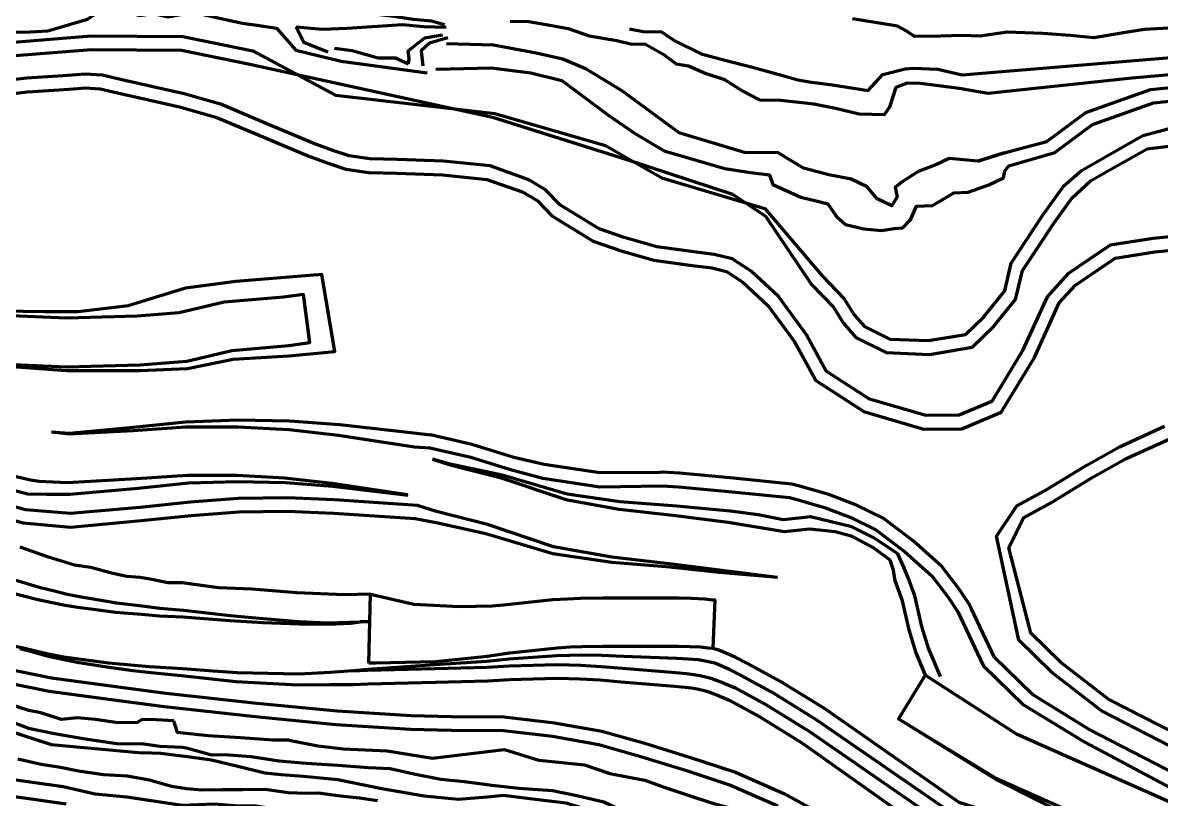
# Model space of a CAD drawing. Extents: x 334605 to 338795, y 3217454 to 3219673.
# Drawn here: x 335033 to 335618, y 3219004 to 3219402 of the extents above; entities that cross this region are included whole.
import ezdxf

# ---------------------------------------------------------------- set-up
doc = ezdxf.new("R2010")
doc.units = 0
doc.header["$MEASUREMENT"] = 0
for name, color, linetype, true_color in [('CREST', 5, 'Continuous', 0x0000ff), ('RAMP', 14, 'Continuous', 0xac0000), ('RED', 176, 'Continuous', 0x00008b), ('TOE', 94, 'Continuous', 0x00ac00)]:
    doc.layers.add(name, color=color, linetype=linetype, true_color=true_color)

msp = doc.modelspace()

# ---------------------------------------------------------------- linework, layer by layer
at = {"layer": 'CREST', "color": 5, "lineweight": 100, "true_color": 0x0000ff}
for points in [[(335047.762, 3219423.901, 1589.325), (335052.816, 3219423.545, 1589.395), (335062.881, 3219423.499, 1589.448), (335075.064, 3219422.502, 1589.56), (335089.957, 3219422.881, 1590.248), (335094.162, 3219423.475, 1590.222), (335109.002, 3219423.667, 1590.099), (335121.463, 3219421.069, 1589.666), (335134.786, 3219418.754, 1589.141), (335148.966, 3219415.642, 1588.778), (335161.468, 3219413.814, 1588.86), (335171.829, 3219410.665, 1588.613), (335176.491, 3219408.175, 1588.411), (335185.336, 3219407.871, 1588.445), (335199.378, 3219406.869, 1588.422), (335212.988, 3219406.943, 1588.515), (335223.478, 3219405.77, 1588.692), (335233.406, 3219404.195, 1588.562), (335242.814, 3219403.274, 1588.49), (335249.464, 3219401.464, 1588.306)], [(335189.848, 3219387.169, 1579.143), (335177.361, 3219392.291, 1580.779), (335173.453, 3219400.226, 1581.324)], [(335189.848, 3219387.169, 1579.143), (335177.361, 3219392.291, 1580.779), (335173.453, 3219400.226, 1581.324)], [(335189.848, 3219387.169, 1579.143), (335177.361, 3219392.291, 1580.779), (335173.453, 3219400.226, 1581.324)], [(335189.848, 3219387.169, 1579.143), (335177.361, 3219392.291, 1580.779), (335173.453, 3219400.226, 1581.324)], [(335344.487, 3219399.205, 1603.41), (335351.549, 3219397.936, 1603.41), (335360.933, 3219397.658, 1603.41), (335367.791, 3219393.076, 1603.41), (335381.297, 3219386.455, 1603.41), (335394.197, 3219382.905, 1603.41), (335406.973, 3219379.651, 1603.41), (335421.34, 3219375.849, 1603.41), (335431.015, 3219373.072, 1603.41), (335437.97, 3219371.823, 1603.41), (335448.816, 3219370.509, 1603.41), (335467.083, 3219367.631, 1603.41), (335474.699, 3219375.79, 1603.41), (335486.083, 3219378.739, 1603.41), (335490.146, 3219379.018, 1603.41), (335502.851, 3219378.579, 1603.41), (335515.331, 3219375.653, 1603.41), (335645.103, 3219386.465, 1603.41)], [(335028.164, 3219392.407, 1573.41), (335068.063, 3219395.631, 1573.41), (335115.216, 3219395.228, 1573.41), (335151.084, 3219387.973, 1573.41), (335193.49, 3219365.202, 1573.41), (335275.314, 3219355.678, 1573.41), (335332.309, 3219339.342, 1573.41), (335361.091, 3219322.679, 1573.41), (335414.11, 3219307.025, 1573.41), (335443.453, 3219272.371, 1573.41), (335454.784, 3219260.547, 1573.41), (335459.906, 3219252.383, 1573.41), (335465.15, 3219246.329, 1573.41), (335478.156, 3219239.897, 1573.41), (335498.086, 3219239.088, 1573.41), (335517.17, 3219242.28, 1573.41), (335526.464, 3219251.25, 1573.41), (335537.379, 3219264.659, 1573.41), (335540.557, 3219278.923, 1573.41), (335556.626, 3219303.449, 1573.41), (335567.62, 3219318.671, 1573.41), (335576.672, 3219326.545, 1573.41), (335608.181, 3219344.462, 1573.41), (335629.401, 3219350.074, 1573.407)], [(335251.23, 3219394.621, 1588.846), (335241.894, 3219391.836, 1589.386), (335237.568, 3219388.004, 1590.342), (335238.412, 3219380.289, 1588.333)], [(335251.23, 3219394.621, 1588.846), (335241.894, 3219391.836, 1589.386), (335237.568, 3219388.004, 1590.342), (335238.412, 3219380.289, 1588.333)], [(335251.23, 3219394.621, 1588.846), (335241.894, 3219391.836, 1589.386), (335237.568, 3219388.004, 1590.342), (335238.412, 3219380.289, 1588.333)], [(335251.23, 3219394.621, 1588.846), (335241.894, 3219391.836, 1589.386), (335237.568, 3219388.004, 1590.342), (335238.412, 3219380.289, 1588.333)], [(335193.073, 3219389.313, 1580.863), (335202.196, 3219388.103, 1582.535), (335215.479, 3219384.272, 1583.38), (335224.442, 3219384.272, 1582.781), (335230.99, 3219381.245, 1583.856)], [(335193.073, 3219389.313, 1580.863), (335202.196, 3219388.103, 1582.535), (335215.479, 3219384.272, 1583.38), (335224.442, 3219384.272, 1582.781), (335230.99, 3219381.245, 1583.856)], [(335250.517, 3219391.782, 1588.41), (335274.756, 3219390.992, 1588.41), (335296.679, 3219386.844, 1588.41), (335310.307, 3219383.882, 1588.41), (335322.01, 3219378.873, 1588.41), (335340.751, 3219367.381, 1588.41), (335369.952, 3219345.994, 1588.41), (335404.089, 3219335.712, 1588.41)], [(335435.409, 3219242.077, 1558.25), (335421.08, 3219261.69, 1558.25), (335407.005, 3219274.757, 1558.25), (335397.242, 3219281.056, 1558.25), (335388.067, 3219283.302, 1558.25), (335377.604, 3219284.651, 1558.25), (335358.502, 3219287.338, 1558.25), (335341.787, 3219292.113, 1558.25), (335328.953, 3219296.59, 1558.25), (335309.133, 3219308.666, 1558.25), (335301.494, 3219316.588, 1558.186), (335292.839, 3219321.662, 1558.14), (335272.924, 3219328.799, 1559.661), (335249.045, 3219331.272, 1558.14), (335225.319, 3219332.099, 1558.14), (335211.211, 3219332.475, 1558.14), (335200.535, 3219333.957, 1558.14), (335192.212, 3219336.802, 1558.14), (335182.521, 3219340.424, 1558.14), (335159.481, 3219349.969, 1558.14), (335135.052, 3219360.388, 1558.14), (335115.927, 3219365.847, 1558.14), (335099.114, 3219369.652, 1558.14), (335085.431, 3219372.648, 1558.14), (335073.704, 3219375.358, 1558.14), (335065.082, 3219376.034, 1558.14), (335058.382, 3219375.442, 1558.14), (335051.193, 3219374.857, 1558.14), (335034.837, 3219373.84, 1558.14), (335025.927, 3219372.85, 1558.14)], [(335523.436, 3219331.235, 1588.41), (335536.904, 3219335.47, 1588.41), (335558.802, 3219341.331, 1588.41), (335578.926, 3219356.284, 1588.41), (335612.034, 3219368.049, 1588.41), (335641.584, 3219371.059, 1588.41)], [(335523.436, 3219331.235, 1590.996), (335508.749, 3219332.616, 1590.738), (335501.924, 3219329.358, 1590.283), (335492.764, 3219325.951, 1590.293), (335484.577, 3219320.733, 1591.192), (335480.942, 3219317.81, 1591.872), (335482.04, 3219312.926, 1591.917), (335479.214, 3219308.292, 1585.681), (335471.689, 3219311.873, 1587.543), (335466.663, 3219318.037, 1589.433), (335458.317, 3219322.012, 1588.734), (335446.836, 3219324.255, 1587.863), (335433.913, 3219327.739, 1586.764), (335420.902, 3219335.466, 1587.55), (335404.089, 3219335.712, 1587.713)], [(335536.904, 3219335.47, 1591.094), (335523.436, 3219331.235, 1590.996)], [(335536.904, 3219335.47, 1591.094), (335523.436, 3219331.235, 1590.996)], [(335652.659, 3219295.43, 1558.41), (335613.504, 3219291.592, 1558.41), (335591.341, 3219288.144, 1558.41), (335569.671, 3219273.369, 1558.41), (335558.999, 3219261.635, 1558.41), (335546.259, 3219233.646, 1558.41), (335530.596, 3219207.93, 1558.41), (335513.852, 3219200.79, 1558.389), (335496.648, 3219200.715, 1558.367), (335467.815, 3219209.102, 1558.31), (335445.501, 3219223.466, 1558.25), (335435.409, 3219242.077, 1558.25), (335421.08, 3219261.69, 1558.25), (335407.005, 3219274.757, 1558.25), (335397.242, 3219281.056, 1558.25), (335388.067, 3219283.302, 1558.25), (335377.604, 3219284.651, 1558.25), (335358.502, 3219287.338, 1558.25), (335341.787, 3219292.113, 1558.25), (335328.953, 3219296.59, 1558.25), (335309.133, 3219308.666, 1558.25), (335301.494, 3219316.588, 1558.186), (335292.839, 3219321.662, 1558.14)], [(335652.659, 3219295.43, 1558.41), (335613.504, 3219291.592, 1558.41), (335591.341, 3219288.144, 1558.41), (335569.671, 3219273.369, 1558.41), (335558.999, 3219261.635, 1558.41), (335546.259, 3219233.646, 1558.41), (335530.596, 3219207.93, 1558.41), (335513.852, 3219200.79, 1558.389), (335496.648, 3219200.715, 1558.367), (335467.815, 3219209.102, 1558.31), (335445.501, 3219223.466, 1558.25), (335435.409, 3219242.077, 1558.25), (335421.08, 3219261.69, 1558.25), (335407.005, 3219274.757, 1558.25), (335397.242, 3219281.056, 1558.25), (335388.067, 3219283.302, 1558.25), (335377.604, 3219284.651, 1558.25), (335358.502, 3219287.338, 1558.25), (335341.787, 3219292.113, 1558.25), (335328.953, 3219296.59, 1558.25), (335309.133, 3219308.666, 1558.25), (335301.494, 3219316.588, 1558.186), (335292.839, 3219321.662, 1558.14)], [(334994.826, 3219231.156, 1543.41), (335020.34, 3219226.372, 1543.41), (335055.422, 3219223.714, 1543.41), (335093.161, 3219223.714, 1543.41), (335117.612, 3219224.777, 1543.41), (335141, 3219229.561, 1543.41), (335169.667, 3219231.239, 1543.41), (335193.306, 3219233.582, 1543.41), (335186.623, 3219273.046, 1543.41), (335142.386, 3219269.545, 1543.41), (335116.598, 3219265.988, 1543.41), (335087.019, 3219257.046, 1543.41), (335061.223, 3219253.95, 1543.41), (335044.026, 3219253.95, 1543.41), (335022.357, 3219254.294, 1543.41), (334999.078, 3219255.607, 1543.41), (334998.678, 3219255.857, 1543.41), (334994.826, 3219231.156, 1543.41)], [(334994.826, 3219231.156, 1543.41), (335020.34, 3219226.372, 1543.41), (335055.422, 3219223.714, 1543.41), (335093.161, 3219223.714, 1543.41), (335117.612, 3219224.777, 1543.41), (335141, 3219229.561, 1543.41), (335169.667, 3219231.239, 1543.41), (335193.306, 3219233.582, 1543.41), (335186.623, 3219273.046, 1543.41), (335142.386, 3219269.545, 1543.41), (335116.598, 3219265.988, 1543.41), (335087.019, 3219257.046, 1543.41), (335061.223, 3219253.95, 1543.41), (335044.026, 3219253.95, 1543.41), (335022.357, 3219254.294, 1543.41), (334999.078, 3219255.607, 1543.41), (334998.678, 3219255.857, 1543.41), (334994.826, 3219231.156, 1543.41)], [(335640.255, 3219021.637, 1543.41), (335586.989, 3219048.931, 1543.41), (335561.311, 3219068.772, 1543.41), (335544.415, 3219085.256, 1543.41), (335533, 3219138.699, 1543.41), (335543.482, 3219154.194, 1543.41), (335557.696, 3219162.02, 1543.41), (335579.008, 3219174.959, 1543.41), (335596.131, 3219184.578, 1543.41), (335619.36, 3219195.183, 1543.41)], [(335640.255, 3219021.637, 1543.41), (335586.989, 3219048.931, 1543.41), (335561.311, 3219068.772, 1543.41), (335544.415, 3219085.256, 1543.41), (335533, 3219138.699, 1543.41), (335543.482, 3219154.194, 1543.41), (335557.696, 3219162.02, 1543.41), (335579.008, 3219174.959, 1543.41), (335596.131, 3219184.578, 1543.41), (335619.36, 3219195.183, 1543.41)], [(335234.101, 3219184.6, 1558.41), (335241.999, 3219184, 1558.41), (335263.122, 3219179.316, 1558.25), (335283.389, 3219172.853, 1558.25), (335300.001, 3219168.412, 1558.25), (335329.365, 3219164.019, 1558.25), (335361.105, 3219164.526, 1558.25), (335369.728, 3219164.045, 1558.469), (335397.247, 3219161.464, 1558.436), (335426.685, 3219158.541, 1558.419), (335429.976, 3219157.652, 1558.41), (335444.716, 3219153.448, 1558.41), (335458.283, 3219148.189, 1558.41), (335471.095, 3219141.875, 1558.41), (335485.756, 3219130.837, 1558.41), (335499.855, 3219118.319, 1558.41), (335508.158, 3219107.373, 1558.41), (335513.174, 3219099.859, 1558.41), (335526.224, 3219072.275, 1558.41), (335546.86, 3219052.143, 1558.41), (335578.303, 3219032.915, 1558.41), (335632.595, 3219003.979, 1558.41)], [(335234.101, 3219184.6, 1558.41), (335241.999, 3219184, 1558.41), (335263.122, 3219179.316, 1558.25), (335283.389, 3219172.853, 1558.25), (335300.001, 3219168.412, 1558.25), (335329.365, 3219164.019, 1558.25), (335361.105, 3219164.526, 1558.25), (335369.728, 3219164.045, 1558.469), (335397.247, 3219161.464, 1558.436), (335426.685, 3219158.541, 1558.419), (335429.976, 3219157.652, 1558.41), (335444.716, 3219153.448, 1558.41), (335458.283, 3219148.189, 1558.41), (335471.095, 3219141.875, 1558.41), (335485.756, 3219130.837, 1558.41), (335499.855, 3219118.319, 1558.41), (335508.158, 3219107.373, 1558.41), (335513.174, 3219099.859, 1558.41), (335526.224, 3219072.275, 1558.41), (335546.86, 3219052.143, 1558.41), (335578.303, 3219032.915, 1558.41), (335632.595, 3219003.979, 1558.41)], [(335009.759, 3219167.249, 1558.41), (335035.463, 3219160.493, 1558.41), (335045.327, 3219160.223, 1558.41), (335057.123, 3219160.249, 1558.41), (335092.17, 3219163.413, 1558.41), (335118.211, 3219166.09, 1558.41), (335143.279, 3219166.82, 1558.41), (335167.86, 3219166.334, 1558.41), (335191.955, 3219164.387, 1558.41), (335230.768, 3219159.827, 1558.41)], [(335424.199, 3219141.12, 1573.41), (335437.018, 3219142.424, 1573.41), (335450.119, 3219141.02, 1573.41), (335458.307, 3219138.914, 1573.41), (335470.237, 3219132.598, 1573.41), (335478.191, 3219126.516, 1573.41), (335479.757, 3219121.849, 1573.41), (335480.812, 3219115.91, 1573.41), (335484.395, 3219106.1, 1573.41), (335487.952, 3219090.504, 1573.41), (335491.509, 3219078.738, 1573.41), (335496.434, 3219067.246, 1573.41), (335482.753, 3219044.81, 1573.41), (335532.789, 3219013.723, 1573.41), (335686.741, 3218936.095, 1573.41)], [(335211.128, 3219094.893, 1588.411), (335211.613, 3219108.9, 1588.414), (335198.214, 3219108.565, 1588.435), (335173.759, 3219109.57, 1589.426), (335150.629, 3219111.427, 1588.977), (335133.521, 3219112.205, 1588.282), (335114.858, 3219114.797, 1588.706), (335107.452, 3219114.702, 1588.555), (335099.305, 3219116.352, 1588.519), (335093.263, 3219117.43, 1588.916), (335086.442, 3219117.976, 1588.791), (335078.568, 3219119.722, 1588.775), (335067.888, 3219122.614, 1588.848), (335059.462, 3219123.873, 1588.661), (335046.195, 3219127.982, 1588.58), (335031.595, 3219133.094, 1588.41)], [(335031.466, 3219081.051, 1603.41), (335037.564, 3219079.433, 1603.41), (335045.304, 3219077.306, 1603.41), (335053.379, 3219075.444, 1603.41), (335060.841, 3219074.049, 1603.41), (335076.193, 3219071.528, 1603.41), (335089.546, 3219069.755, 1603.41), (335097.246, 3219068.856, 1603.41), (335114.345, 3219067.192, 1603.41), (335129.934, 3219065.362, 1603.41), (335142.317, 3219064.066, 1603.41), (335174.222, 3219062.345, 1603.41), (335190.409, 3219062.483, 1603.41), (335202.97, 3219062.568, 1603.41), (335210.172, 3219062.854, 1603.41), (335244.857, 3219063.742, 1603.41), (335271.645, 3219064.396, 1603.41), (335283.074, 3219065.031, 1603.41), (335307.293, 3219065.705, 1603.41), (335313.389, 3219065.639, 1603.41), (335319.158, 3219065.442, 1603.41), (335329.452, 3219064.831, 1603.41), (335340.353, 3219063.958, 1603.41), (335367.649, 3219061.661, 1603.41), (335373.126, 3219061.163, 1603.41), (335377.48, 3219060.64, 1603.41), (335379.329, 3219060.273, 1603.41), (335384.301, 3219059.015, 1603.41), (335389.746, 3219057.035, 1603.41), (335395.788, 3219054.502, 1603.41), (335411.525, 3219045.906, 1603.41), (335433.102, 3219032.557, 1603.41), (335504.105, 3218982.307, 1605.02)], [(335511.789, 3218995.162, 1588.41), (335440.804, 3219044.255, 1588.41), (335418.569, 3219058.011, 1588.41), (335401.866, 3219067.134, 1588.41), (335396.231, 3219069.975, 1588.41), (335392.317, 3219071.714, 1588.41), (335388.323, 3219073.47, 1588.41), (335382.577, 3219074.67, 1588.41), (335379.783, 3219075.121, 1588.41), (335374.642, 3219075.531, 1588.41), (335368.887, 3219075.809, 1588.41), (335341.418, 3219076.924, 1588.41), (335330.324, 3219077.333, 1588.41), (335319.722, 3219077.506, 1588.41), (335313.655, 3219077.455, 1588.41), (335307.195, 3219077.251, 1588.41), (335282.637, 3219075.504, 1588.41), (335271.246, 3219074.374, 1588.41), (335244.636, 3219072.564, 1588.41), (335209.933, 3219070.166, 1588.41), (335202.692, 3219069.562, 1588.41)], [(335013.509, 3219065.825, 1618.41), (335046.481, 3219059.024, 1618.41), (335074.642, 3219055.305, 1618.41), (335105.556, 3219051.164, 1618.41), (335150.803, 3219046.181, 1618.41), (335193.782, 3219042.026, 1618.41), (335232.05, 3219039.513, 1618.41), (335253.041, 3219039.019, 1618.41), (335279.631, 3219038.965, 1618.41), (335304.968, 3219035.915, 1618.41), (335328.778, 3219031.718, 1618.41), (335350.371, 3219025.604, 1618.41), (335373.301, 3219018.534, 1618.41), (335396.422, 3219010.89, 1618.41), (335420.718, 3219000.249, 1618.41)], [(335009.297, 3219048.961, 1633.396), (335011.548, 3219048.194, 1633.393), (335026.5, 3219043.62, 1633.215), (335035.868, 3219040.112, 1633.338), (335049.334, 3219037.314, 1632.785), (335064.969, 3219034.533, 1632.585), (335081.31, 3219032.199, 1632.525), (335095.118, 3219032.097, 1632.906)], [(335055.318, 3219000.985, 1663.403), (335034.826, 3219004.003, 1663.211), (335018.279, 3219006.276, 1663.558), (335000.789, 3219011.193, 1664.218), (334986.582, 3219016.215, 1663.575), (334975.651, 3219019.69, 1663.367), (334969.174, 3219021.697, 1663.301), (334957.936, 3219025.731, 1662.792), (334946.573, 3219030.327, 1662.422)], [(335095.118, 3219032.097, 1632.906), (335103.442, 3219030.908, 1632.742), (335114.902, 3219030.286, 1632.756)], [(335114.902, 3219030.286, 1632.756), (335117.073, 3219029.912, 1632.23), (335129.908, 3219026.403, 1633.129), (335136.569, 3219026.615, 1633.755), (335150.109, 3219025.464, 1633.683), (335164.718, 3219023.382, 1634.133), (335178.456, 3219022.125, 1634.064), (335194.85, 3219021.126, 1634.389), (335210.562, 3219019.905, 1635.03), (335221.613, 3219019.434, 1635.289), (335233.862, 3219016.572, 1635.575), (335247.618, 3219013.869, 1635.86), (335259.78, 3219012.66, 1635.739), (335273.89, 3219010.808, 1635.87), (335287.636, 3219009.278, 1635.651), (335304.97, 3219007.998, 1635.212), (335317.587, 3219005.45, 1635.326), (335331.409, 3219002.274, 1634.523), (335340.96, 3218997.756, 1634.834), (335347.034, 3218997.015, 1634.639)], [(335215.063, 3219002.704, 1648.933), (335205.956, 3219004.097, 1648.79), (335194.719, 3219005.268, 1648.888), (335184.804, 3219006.731, 1648.035), (335178.439, 3219006.513, 1648.374), (335169.255, 3219006.872, 1648.316), (335157.382, 3219008.584, 1648.014), (335145.85, 3219008.381, 1647.981), (335135.455, 3219008.389, 1648.28), (335125.16, 3219008.228, 1648.002), (335117.046, 3219008.967, 1648.06), (335109.303, 3219010.043, 1648.293), (335098.015, 3219013.352, 1648.061), (335086.581, 3219015.381, 1647.847), (335074.406, 3219016.191, 1648.482), (335061.588, 3219017.985, 1648.172), (335052.422, 3219019.814, 1648.182), (335042.396, 3219021.477, 1648.252), (335030.506, 3219024.242, 1648.13)]]:
    msp.add_polyline3d(points, dxfattribs=at)
at = {"layer": 'RAMP', "color": 14, "lineweight": 100, "true_color": 0xac0000}
for points in [[(334994.826, 3219231.156, 1543.41), (335020.443, 3219227.161, 1541.329), (335055.492, 3219225.585, 1538.513), (335093.095, 3219226.74, 1535.494), (335117.149, 3219228.536, 1533.558), (335140.414, 3219234.04, 1531.639), (335169.551, 3219236.625, 1529.291), (335180.434, 3219238.073, 1528.41), (335177.138, 3219262.855, 1528.41), (335166.797, 3219261.479, 1529.281), (335136.411, 3219258.783, 1531.827), (335113.317, 3219253.319, 1533.808), (335091.781, 3219251.712, 1535.61), (335055.67, 3219250.603, 1538.626), (335022.938, 3219252.074, 1541.361), (334998.678, 3219255.857, 1543.41), (334994.826, 3219231.156, 1543.41)], [(335047.65, 3219192.283, 1543.41), (335056.806, 3219191.173, 1544.149), (335089.738, 3219193.009, 1546.79), (335116.727, 3219194.874, 1548.957), (335143.556, 3219194.788, 1551.106), (335169.631, 3219193.416, 1553.197), (335194.962, 3219190.533, 1555.239), (335234.101, 3219184.6, 1558.41)], [(335047.65, 3219192.283, 1543.41), (335056.806, 3219191.173, 1544.149), (335089.738, 3219193.009, 1546.79), (335116.727, 3219194.874, 1548.957), (335143.556, 3219194.788, 1551.106), (335169.631, 3219193.416, 1553.197), (335194.962, 3219190.533, 1555.239), (335234.101, 3219184.6, 1558.41)], [(335047.65, 3219192.283, 1543.41), (335056.806, 3219191.173, 1544.149), (335089.738, 3219193.009, 1546.79), (335116.727, 3219194.874, 1548.957), (335143.556, 3219194.788, 1551.106), (335169.631, 3219193.416, 1553.197), (335194.962, 3219190.533, 1555.239), (335234.101, 3219184.6, 1558.41)], [(335047.65, 3219192.283, 1543.41), (335056.806, 3219191.173, 1544.149), (335089.738, 3219193.009, 1546.79), (335116.727, 3219194.874, 1548.957), (335143.556, 3219194.788, 1551.106), (335169.631, 3219193.416, 1553.197), (335194.962, 3219190.533, 1555.239), (335234.101, 3219184.6, 1558.41)], [(335243.347, 3219178.306, 1558.41), (335252.412, 3219175.382, 1559.176), (335278.7, 3219168.685, 1561.358), (335311.818, 3219157.563, 1564.169), (335339.079, 3219152.583, 1566.398), (335368.173, 3219149.301, 1568.753), (335395.226, 3219145.838, 1570.956), (335424.199, 3219141.12, 1573.41)], [(335243.347, 3219178.306, 1558.41), (335252.412, 3219175.382, 1559.176), (335278.7, 3219168.685, 1561.358), (335311.818, 3219157.563, 1564.169), (335339.079, 3219152.583, 1566.398), (335368.173, 3219149.301, 1568.753), (335395.226, 3219145.838, 1570.956), (335424.199, 3219141.12, 1573.41)], [(335230.353, 3219159.882, 1558.41), (335191.674, 3219165.746, 1555.264), (335167.559, 3219168.49, 1553.313), (335142.858, 3219169.79, 1551.324), (335117.55, 3219169.871, 1549.289), (335091.296, 3219168.057, 1547.173), (335055.991, 3219166.089, 1544.329), (335044.89, 3219166.592, 1543.41)], [(335230.353, 3219159.882, 1558.41), (335191.674, 3219165.746, 1555.264), (335167.559, 3219168.49, 1553.313), (335142.858, 3219169.79, 1551.324), (335117.55, 3219169.871, 1549.289), (335091.296, 3219168.057, 1547.173), (335055.991, 3219166.089, 1544.329), (335044.89, 3219166.592, 1543.41)], [(335230.353, 3219159.882, 1558.41), (335191.674, 3219165.746, 1555.264), (335167.559, 3219168.49, 1553.313), (335142.858, 3219169.79, 1551.324), (335117.55, 3219169.871, 1549.289), (335091.296, 3219168.057, 1547.173), (335055.991, 3219166.089, 1544.329), (335044.89, 3219166.592, 1543.41)], [(335230.353, 3219159.882, 1558.41), (335191.674, 3219165.746, 1555.264), (335167.559, 3219168.49, 1553.313), (335142.858, 3219169.79, 1551.324), (335117.55, 3219169.871, 1549.289), (335091.296, 3219168.057, 1547.173), (335055.991, 3219166.089, 1544.329), (335044.89, 3219166.592, 1543.41)], [(335420.572, 3219117.465, 1573.41), (335390.561, 3219121.295, 1571.1), (335364.957, 3219124.505, 1569.072), (335335.428, 3219127.836, 1566.693), (335305.56, 3219133.293, 1564.262), (335271.624, 3219144.689, 1561.395), (335245.483, 3219151.349, 1559.235), (335235.674, 3219154.512, 1558.41)], [(335420.572, 3219117.465, 1573.41), (335390.561, 3219121.295, 1571.1), (335364.957, 3219124.505, 1569.072), (335335.428, 3219127.836, 1566.693), (335305.56, 3219133.293, 1564.262), (335271.624, 3219144.689, 1561.395), (335245.483, 3219151.349, 1559.235), (335235.674, 3219154.512, 1558.41)], [(335024.746, 3219110.31, 1603.41), (335033.349, 3219108, 1602.856), (335039.997, 3219106.28, 1602.394), (335048.001, 3219104.572, 1601.919), (335054.757, 3219103.25, 1601.29), (335062.23, 3219102.045, 1600.695), (335070.547, 3219100.96, 1600.135), (335080.654, 3219099.735, 1598.905), (335093.957, 3219098.606, 1597.842), (335103.115, 3219097.753, 1597.24), (335115.253, 3219097.274, 1595.815), (335139.351, 3219095.417, 1594.508), (335156.331, 3219094.408, 1593.554), (335174.657, 3219093.736, 1591.049), (335189.72, 3219093.58, 1589.785), (335201.485, 3219094.079, 1588.81), (335206.284, 3219094.68, 1588.41)], [(335210.711, 3219073.47, 1588.41), (335211.613, 3219108.9, 1588.41), (335233.728, 3219103.792, 1587.819), (335257.28, 3219102.643, 1585.041), (335273.938, 3219102.931, 1582.955), (335279.804, 3219103.344, 1582.048), (335305.269, 3219106.089, 1580.015), (335312.636, 3219106.579, 1579.429), (335319.396, 3219106.872, 1578.891), (335330.661, 3219107.093, 1577.997), (335342.124, 3219107.091, 1577.087), (335369.824, 3219106.994, 1574.888), (335376.246, 3219106.907, 1574.378), (335383.207, 3219106.559, 1573.825), (335387.175, 3219106.031, 1573.507), (335388.4, 3219105.977, 1573.41), (335387.304, 3219081.001, 1573.41), (335384.973, 3219081.103, 1573.599), (335380.929, 3219081.642, 1573.93), (335375.453, 3219081.916, 1574.375), (335369.612, 3219081.995, 1574.849), (335342.079, 3219082.091, 1577.083), (335330.904, 3219082.093, 1577.99), (335320.182, 3219081.883, 1578.86), (335314.007, 3219081.615, 1579.362), (335307.438, 3219081.178, 1579.896), (335282.842, 3219078.527, 1581.903), (335271.498, 3219076.972, 1582.832), (335244.994, 3219074.168, 1584.995), (335214.157, 3219073.47, 1587.82), (335210.711, 3219073.47, 1588.41)], [(335202.692, 3219069.562, 1588.41), (335200.09, 3219069.357, 1588.867), (335190.814, 3219068.604, 1589.862), (335174.802, 3219067.881, 1591.111), (335143.117, 3219068.447, 1593.58), (335130.817, 3219069.286, 1594.541), (335115.147, 3219070.573, 1595.766), (335097.991, 3219071.639, 1597.105), (335090.312, 3219072.255, 1597.705), (335076.946, 3219073.543, 1598.752), (335061.561, 3219075.507, 1599.96), (335054.102, 3219076.614, 1600.548), (335045.993, 3219078.166, 1601.191), (335038.194, 3219080.013, 1601.816), (335033.332, 3219081.23, 1602.305), (335028.271, 3219082.215, 1602.841), (335018.302, 3219084.453, 1603.41)], [(335482.753, 3219044.81, 1573.41), (335533.032, 3219014.208, 1568.872), (335652.182, 3218961.361, 1558.41), (335662.318, 3218984.214, 1558.41), (335543.561, 3219036.887, 1568.885), (335496.434, 3219067.246, 1573.41), (335482.753, 3219044.81, 1573.41)]]:
    msp.add_polyline3d(points, dxfattribs=at)
at = {"layer": 'RED', "color": 176, "lineweight": 100, "true_color": 0x00008b}
for points in [[(335234.457, 3219147.555, 1573.41), (335192.678, 3219150.341, 1573.41), (335168.605, 3219151.304, 1573.41), (335143.953, 3219151.064, 1573.41), (335119.502, 3219149.133, 1573.41), (335093.803, 3219146.491, 1573.41), (335057.523, 3219143.216, 1573.41), (335033.186, 3219145.376, 1573.41), (335005.435, 3219152.926, 1573.41), (334980.936, 3219161.108, 1573.41)], [(335234.457, 3219147.555, 1573.41), (335192.678, 3219150.341, 1573.41), (335168.605, 3219151.304, 1573.41), (335143.953, 3219151.064, 1573.41), (335119.502, 3219149.133, 1573.41), (335093.803, 3219146.491, 1573.41), (335057.523, 3219143.216, 1573.41), (335033.186, 3219145.376, 1573.41), (335005.435, 3219152.926, 1573.41), (334980.936, 3219161.108, 1573.41)], [(335420.572, 3219117.465, 1573.41), (335390.561, 3219120.076, 1573.41), (335365.19, 3219122.714, 1573.41), (335335.53, 3219125.082, 1573.41), (335305.167, 3219129.582, 1573.41), (335270.79, 3219139.853, 1573.41), (335245.305, 3219145.493, 1573.41), (335234.457, 3219147.555, 1573.41)], [(335420.572, 3219117.465, 1573.41), (335390.561, 3219120.076, 1573.41), (335365.19, 3219122.714, 1573.41), (335335.53, 3219125.082, 1573.41), (335305.167, 3219129.582, 1573.41), (335270.79, 3219139.853, 1573.41), (335245.305, 3219145.493, 1573.41), (335234.457, 3219147.555, 1573.41)]]:
    msp.add_polyline3d(points, dxfattribs=at)
at = {"layer": 'TOE', "color": 94, "lineweight": 100, "true_color": 0x00ac00}
for points in [[(335045.839, 3219398.209, 1573.067), (335066.275, 3219404.115, 1575.396), (335076.603, 3219410.987, 1574.892), (335081.769, 3219410.953, 1574.06), (335085.278, 3219408.564, 1574.015), (335092.88, 3219406.051, 1573.762), (335099.949, 3219407.175, 1573.802), (335107.593, 3219405.424, 1573.814), (335117.555, 3219407.291, 1574.073), (335124.788, 3219406.721, 1573.355), (335134.007, 3219404.774, 1573.375), (335145.725, 3219402.07, 1573.517), (335154.341, 3219400.928, 1573.458)], [(335624.642, 3219399.744, 1603.41), (335609.098, 3219398.806, 1603.41), (335598.317, 3219397.184, 1603.41), (335582.932, 3219394.621, 1603.41), (335570.767, 3219395.834, 1603.41), (335556.879, 3219396.861, 1603.41), (335538.433, 3219397.483, 1603.41), (335524.637, 3219395.479, 1603.41), (335515.157, 3219395.786, 1603.41), (335504.467, 3219395.526, 1603.41), (335490.826, 3219395.289, 1603.41), (335486.596, 3219398.272, 1603.41), (335482.255, 3219400.669, 1603.41), (335471.817, 3219402.275, 1603.41), (335459.152, 3219404.433, 1603.41)], [(335154.341, 3219400.928, 1573.458), (335163.351, 3219399.57, 1575.139), (335173.281, 3219388.193, 1573.407), (335196.434, 3219382.591, 1573.505), (335240.686, 3219376.617, 1573.631)], [(335154.341, 3219400.928, 1573.458), (335163.351, 3219399.57, 1575.139), (335173.281, 3219388.193, 1573.407), (335196.434, 3219382.591, 1573.505), (335240.686, 3219376.617, 1573.631)], [(335154.341, 3219400.928, 1573.458), (335163.351, 3219399.57, 1575.139), (335173.281, 3219388.193, 1573.407), (335196.434, 3219382.591, 1573.505), (335240.686, 3219376.617, 1573.631)], [(335154.341, 3219400.928, 1573.458), (335163.351, 3219399.57, 1575.139), (335173.281, 3219388.193, 1573.407), (335196.434, 3219382.591, 1573.505), (335240.686, 3219376.617, 1573.631)], [(335173.453, 3219400.226, 1581.324), (335186.817, 3219399.058, 1581.912), (335199.539, 3219399.634, 1582.355), (335228.036, 3219401.482, 1585.858), (335238.741, 3219400.454, 1586.828), (335250.462, 3219400.124, 1588.378)], [(335173.453, 3219400.226, 1581.324), (335186.817, 3219399.058, 1581.912), (335199.539, 3219399.634, 1582.355), (335228.036, 3219401.482, 1585.858), (335238.741, 3219400.454, 1586.828), (335250.462, 3219400.124, 1588.378)], [(335173.453, 3219400.226, 1581.324), (335186.817, 3219399.058, 1581.912), (335199.539, 3219399.634, 1582.355), (335228.036, 3219401.482, 1585.858), (335238.741, 3219400.454, 1586.828), (335250.462, 3219400.124, 1588.378)], [(335173.453, 3219400.226, 1581.324), (335186.817, 3219399.058, 1581.912), (335199.539, 3219399.634, 1582.355), (335228.036, 3219401.482, 1585.858), (335238.741, 3219400.454, 1586.828), (335250.462, 3219400.124, 1588.378)], [(335283.349, 3219403.209, 1587.705), (335292.918, 3219403.046, 1587.879), (335303.571, 3219401.184, 1587.755), (335312.998, 3219399.405, 1587.539), (335323.887, 3219395.613, 1587.549), (335338.111, 3219393.264, 1586.904)], [(335027.615, 3219397.524, 1572.652), (335036.782, 3219397.613, 1572.692), (335045.839, 3219398.209, 1573.067)], [(335230.99, 3219381.245, 1583.856), (335231.394, 3219384.12, 1584.27), (335230.898, 3219387.932, 1585.105), (335239.486, 3219394.538, 1586.645), (335248.567, 3219396.065, 1588.114)], [(335230.99, 3219381.245, 1583.856), (335231.394, 3219384.12, 1584.27), (335230.898, 3219387.932, 1585.105), (335239.486, 3219394.538, 1586.645), (335248.567, 3219396.065, 1588.114)], [(335230.99, 3219381.245, 1583.856), (335231.394, 3219384.12, 1584.27), (335230.898, 3219387.932, 1585.105), (335239.486, 3219394.538, 1586.645), (335248.567, 3219396.065, 1588.114)], [(335230.99, 3219381.245, 1583.856), (335231.394, 3219384.12, 1584.27), (335230.898, 3219387.932, 1585.105), (335239.486, 3219394.538, 1586.645), (335248.567, 3219396.065, 1588.114)], [(335338.111, 3219393.264, 1588.41), (335345.053, 3219391.556, 1588.41), (335352.719, 3219391.393, 1588.41), (335361.803, 3219386.234, 1588.41), (335368.567, 3219381.186, 1588.41), (335374.773, 3219380.217, 1588.41), (335383.461, 3219376.43, 1588.41), (335393.372, 3219373.263, 1588.41), (335402.782, 3219367.298, 1588.41), (335411.377, 3219362.832, 1588.41), (335422.022, 3219362.617, 1588.41), (335439.247, 3219360.769, 1588.41), (335450.402, 3219358.506, 1588.41), (335462.536, 3219355.496, 1588.41), (335475.43, 3219355.285, 1588.41), (335478.263, 3219359.211, 1588.41), (335481.487, 3219369.233, 1588.41), (335487.354, 3219371.426, 1588.41), (335494.037, 3219371.401, 1588.41), (335513.851, 3219368.81, 1588.41), (335528.684, 3219366.152, 1588.41), (335602.659, 3219374.035, 1588.41), (335650.863, 3219378.279, 1588.41)], [(335029.036, 3219385.454, 1558.41), (335068.315, 3219388.628, 1558.41), (335114.485, 3219388.234, 1558.41), (335149.645, 3219381.123, 1558.41), (335190.291, 3219372.269, 1558.41), (335274.215, 3219353.798, 1558.41), (335343.197, 3219332.141, 1558.41), (335397.478, 3219314.311, 1558.41), (335414.46, 3219303.11, 1558.41), (335437.976, 3219267.969, 1558.41), (335449.235, 3219256.221, 1558.41), (335454.263, 3219248.207, 1558.41), (335460.782, 3219240.68, 1558.41), (335476.386, 3219232.963, 1558.41), (335498.526, 3219232.064, 1558.41), (335520.468, 3219235.734, 1558.41), (335531.628, 3219246.505, 1558.41), (335542.857, 3219260.3, 1558.41), (335546.412, 3219275.087, 1558.41), (335562.394, 3219299.48, 1558.41), (335571.658, 3219312.306, 1558.41), (335581.331, 3219321.142, 1558.41), (335590.939, 3219326.583, 1558.41), (335610.421, 3219337.684, 1558.41), (335630.176, 3219340.006, 1558.407)], [(335245.129, 3219378.466, 1573.41), (335273.568, 3219379.226, 1573.41), (335293.947, 3219376.641, 1573.41), (335309.72, 3219372.733, 1573.41), (335333.374, 3219355.025, 1573.41), (335347.095, 3219345.669, 1573.41), (335362.376, 3219336.625, 1573.41), (335393.561, 3219327.582, 1573.41), (335406.659, 3219325.399, 1573.41), (335416.43, 3219324.197, 1573.41), (335418.18, 3219319.267, 1573.41), (335432.517, 3219312.722, 1573.41), (335440.363, 3219310.876, 1573.41), (335446.405, 3219309.373, 1573.41), (335450.917, 3219302.784, 1573.41), (335455.4, 3219298.828, 1573.41), (335464.873, 3219296.577, 1573.41), (335474.021, 3219295.615, 1573.41), (335480.543, 3219296.772, 1573.41), (335484.938, 3219296.984, 1573.41), (335488.789, 3219301.204, 1573.41), (335491.849, 3219308.204, 1573.41), (335500.128, 3219308.447, 1573.41), (335505.964, 3219311.898, 1573.41), (335511.082, 3219314.997, 1573.41), (335518.402, 3219315.346, 1573.41), (335529.087, 3219319.108, 1573.41), (335536.65, 3219322.679, 1573.41), (335537.331, 3219326.303, 1573.41), (335539.409, 3219328.92, 1573.41), (335562.977, 3219335.712, 1573.41), (335582.259, 3219350.039, 1573.41), (335613.583, 3219361.171, 1573.41), (335642.015, 3219364.067, 1573.41)], [(335026.804, 3219365.904, 1543.41), (335035.441, 3219366.864, 1543.41), (335051.694, 3219367.875, 1543.41), (335058.974, 3219368.467, 1543.41), (335065.117, 3219369.01, 1543.41), (335072.636, 3219368.42, 1543.41), (335083.894, 3219365.819, 1543.41), (335097.593, 3219362.819, 1543.41), (335114.192, 3219359.063, 1543.41), (335132.709, 3219353.777, 1543.41), (335156.768, 3219343.516, 1543.41), (335179.955, 3219333.91, 1543.41), (335189.854, 3219330.21, 1543.41), (335198.907, 3219327.116, 1543.41), (335210.635, 3219325.488, 1543.41), (335225.104, 3219325.102, 1543.41), (335248.562, 3219324.285, 1543.41), (335271.36, 3219321.924, 1543.41), (335289.862, 3219315.293, 1543.41), (335297.123, 3219311.036, 1543.41), (335304.72, 3219303.158, 1543.41), (335325.946, 3219290.225, 1543.41), (335339.671, 3219285.437, 1543.41), (335357.046, 3219280.474, 1543.41), (335376.669, 3219277.714, 1543.41), (335386.783, 3219276.41, 1543.41), (335394.435, 3219274.536, 1543.41), (335402.693, 3219269.208, 1543.41), (335415.825, 3219257.018, 1543.41), (335429.105, 3219238.84, 1543.41), (335440.203, 3219218.551, 1543.25), (335464.882, 3219202.665, 1543.31), (335495.666, 3219193.71, 1543.367), (335515.297, 3219193.797, 1543.389), (335535.406, 3219202.372, 1543.41), (335552.456, 3219230.364, 1543.41), (335565.253, 3219258.477, 1543.41), (335573.614, 3219267.585, 1543.41), (335593.979, 3219281.47, 1543.41), (335614.384, 3219284.645, 1543.41), (335653.456, 3219288.475, 1543.41)], [(335289.299, 3219315.623, 1543.14), (335297.124, 3219311.035, 1543.186), (335304.721, 3219303.158, 1543.25), (335325.946, 3219290.226, 1543.25), (335339.671, 3219285.438, 1543.25), (335357.046, 3219280.473, 1543.25), (335376.669, 3219277.714, 1543.25), (335386.783, 3219276.41, 1543.25), (335394.435, 3219274.537, 1543.25), (335402.693, 3219269.209, 1543.25), (335415.824, 3219257.017, 1543.25), (335429.479, 3219238.327, 1543.25), (335440.203, 3219218.551, 1543.25), (335464.882, 3219202.665, 1543.31), (335495.666, 3219193.71, 1543.367), (335515.297, 3219193.797, 1543.389), (335535.406, 3219202.372, 1543.41), (335552.456, 3219230.364, 1543.41), (335565.253, 3219258.477, 1543.41), (335573.614, 3219267.585, 1543.41), (335593.979, 3219281.47, 1543.41), (335614.384, 3219284.645, 1543.41), (335653.456, 3219288.475, 1543.41)], [(335571.658, 3219312.307, 1558.41), (335562.394, 3219299.479, 1558.41), (335546.412, 3219275.087, 1558.41)], [(335571.658, 3219312.307, 1558.41), (335562.394, 3219299.479, 1558.41), (335546.412, 3219275.087, 1558.41)], [(335047.65, 3219192.283, 1543.41), (335056.817, 3219191.519, 1543.41), (335089.64, 3219194.584, 1543.41), (335116.642, 3219197.463, 1543.41), (335143.656, 3219198.379, 1543.41), (335170.009, 3219197.97, 1543.41), (335195.688, 3219196.007, 1543.41), (335235.15, 3219191.521, 1543.41), (335242.315, 3219190.645, 1543.41)], [(335047.65, 3219192.283, 1543.41), (335056.817, 3219191.519, 1543.41), (335089.64, 3219194.584, 1543.41), (335116.642, 3219197.463, 1543.41), (335143.656, 3219198.379, 1543.41), (335170.009, 3219197.97, 1543.41), (335195.688, 3219196.007, 1543.41), (335235.15, 3219191.521, 1543.41), (335242.315, 3219190.645, 1543.41)], [(335636.384, 3219010.568, 1543.41), (335580.653, 3219039.482, 1543.41), (335551.456, 3219057.431, 1543.41), (335532.009, 3219076.403, 1543.41), (335520.027, 3219101.729, 1543.41), (335518.996, 3219103.745, 1543.41), (335513.863, 3219111.435, 1543.41), (335505.016, 3219123.097, 1543.41), (335490.192, 3219136.26, 1543.41), (335474.78, 3219147.863, 1543.41), (335461.101, 3219154.604, 1543.41), (335446.945, 3219160.091, 1543.41), (335431.85, 3219164.397, 1543.41), (335427.953, 3219165.45, 1543.419), (335397.92, 3219168.431, 1543.436), (335370.25, 3219171.027, 1543.469), (335361.495, 3219171.515, 1543.25), (335359.88, 3219171.44, 1543.25), (335329.389, 3219171.251, 1543.25), (335300.719, 3219175.509, 1543.25), (335300.719, 3219175.509, 1543.41), (335285.075, 3219179.097, 1543.41), (335263.62, 3219185.813, 1543.41), (335242.315, 3219190.645, 1543.41)], [(335636.384, 3219010.568, 1543.41), (335580.653, 3219039.482, 1543.41), (335551.456, 3219057.431, 1543.41), (335532.009, 3219076.403, 1543.41), (335520.027, 3219101.729, 1543.41), (335518.996, 3219103.745, 1543.41), (335513.863, 3219111.435, 1543.41), (335505.016, 3219123.097, 1543.41), (335490.192, 3219136.26, 1543.41), (335474.78, 3219147.863, 1543.41), (335461.101, 3219154.604, 1543.41), (335446.945, 3219160.091, 1543.41), (335431.85, 3219164.397, 1543.41), (335427.953, 3219165.45, 1543.419), (335397.92, 3219168.431, 1543.436), (335370.25, 3219171.027, 1543.469), (335361.495, 3219171.515, 1543.25), (335359.88, 3219171.44, 1543.25), (335329.389, 3219171.251, 1543.25), (335300.719, 3219175.509, 1543.25), (335300.719, 3219175.509, 1543.41), (335285.075, 3219179.097, 1543.41), (335263.62, 3219185.813, 1543.41), (335242.315, 3219190.645, 1543.41)], [(335643.441, 3219027.864, 1528.41), (335590.754, 3219054.861, 1528.41), (335565.907, 3219074.06, 1528.41), (335550.698, 3219088.898, 1528.41), (335549.821, 3219092.289, 1528.41), (335539.388, 3219132.647, 1528.41), (335546.858, 3219148.062, 1528.41), (335561.202, 3219155.96, 1528.41), (335582.54, 3219168.914, 1528.41), (335599.304, 3219178.332, 1528.41), (335622.039, 3219188.711, 1528.41)], [(335643.441, 3219027.864, 1528.41), (335590.754, 3219054.861, 1528.41), (335565.907, 3219074.06, 1528.41), (335550.698, 3219088.898, 1528.41), (335549.821, 3219092.289, 1528.41), (335539.388, 3219132.647, 1528.41), (335546.858, 3219148.062, 1528.41), (335561.202, 3219155.96, 1528.41), (335582.54, 3219168.914, 1528.41), (335599.304, 3219178.332, 1528.41), (335622.039, 3219188.711, 1528.41)], [(335504.29, 3219066.685, 1558.41), (335498.097, 3219081.137, 1558.41), (335494.723, 3219092.297, 1558.41), (335491.122, 3219108.087, 1558.41), (335487.863, 3219117.008, 1558.41), (335485.43, 3219122.828, 1558.41), (335482.384, 3219129.662, 1558.41), (335470.071, 3219137.788, 1558.41), (335458.744, 3219143.452, 1558.41), (335437.566, 3219148.623, 1558.41), (335423.53, 3219147.145, 1558.41), (335410.558, 3219149.631, 1558.41), (335396.286, 3219151.51, 1558.436), (335368.794, 3219154.089, 1558.469), (335339.624, 3219156.273, 1558.461), (335312.491, 3219160.172, 1558.431), (335279.089, 3219170.006, 1558.414), (335252.511, 3219175.726, 1558.412), (335243.347, 3219178.306, 1558.41)], [(335504.29, 3219066.685, 1558.41), (335498.097, 3219081.137, 1558.41), (335494.723, 3219092.297, 1558.41), (335491.122, 3219108.087, 1558.41), (335487.863, 3219117.008, 1558.41), (335485.43, 3219122.828, 1558.41), (335482.384, 3219129.662, 1558.41), (335470.071, 3219137.788, 1558.41), (335458.744, 3219143.452, 1558.41), (335437.566, 3219148.623, 1558.41), (335423.53, 3219147.145, 1558.41), (335410.558, 3219149.631, 1558.41), (335396.286, 3219151.51, 1558.436), (335368.794, 3219154.089, 1558.469), (335339.624, 3219156.273, 1558.461), (335312.491, 3219160.172, 1558.431), (335279.089, 3219170.006, 1558.414), (335252.511, 3219175.726, 1558.412), (335243.347, 3219178.306, 1558.41)], [(335044.89, 3219166.592, 1543.41), (335041.457, 3219166.791, 1543.41), (335036.878, 3219167.503, 1543.41), (335013.353, 3219172.979, 1543.41)], [(335235.674, 3219154.512, 1558.41), (335193.049, 3219157.331, 1558.41), (335168.711, 3219158.305, 1558.41), (335143.643, 3219158.062, 1558.41), (335118.869, 3219156.105, 1558.41), (335093.131, 3219153.459, 1558.41), (335057.518, 3219150.244, 1558.41), (335034.424, 3219152.294, 1558.41), (335007.464, 3219159.628, 1558.41)], [(334817.382, 3219145.712, 1650.64), (334825.214, 3219133.563, 1649.683), (334837.216, 3219117.386, 1649.515), (334847.72, 3219103.059, 1649.522), (334859.889, 3219089.373, 1649.227), (334873.345, 3219077.714, 1649.139), (334900.221, 3219058.187, 1648.826), (334907.59, 3219052.495, 1648.971), (334919.348, 3219046.885, 1648.966), (334936.974, 3219042.872, 1648.766), (334950.503, 3219036.442, 1648.854), (334981.192, 3219026.954, 1648.341), (335006.214, 3219016.857, 1648.064), (335053.66, 3219010.127, 1647.821), (335070.202, 3219006.335, 1647.711), (335086.377, 3219004.898, 1647.834), (335114.774, 3219000.492, 1648.027), (335131.358, 3219001.227, 1648.055), (335143.865, 3219000.259, 1648.71), (335152.706, 3219000.146, 1648.882), (335179.005, 3218996.19, 1649.74), (335197.147, 3218995.362, 1650.188), (335213.473, 3218993.555, 1650.359), (335235.662, 3218992.762, 1648.65)], [(335027.704, 3219116.577, 1588.41), (335035.169, 3219114.408, 1588.58), (335041.467, 3219112.508, 1588.661), (335049.22, 3219110.533, 1588.848), (335055.779, 3219108.981, 1588.775), (335063.028, 3219107.519, 1588.791), (335071.198, 3219106.13, 1588.916), (335081.148, 3219104.53, 1588.519), (335094.339, 3219102.898, 1588.555), (335103.377, 3219101.703, 1588.706), (335115.456, 3219100.76, 1588.282), (335139.526, 3219097.979, 1588.977), (335156.423, 3219096.324, 1589.426), (335174.685, 3219094.948, 1588.435), (335189.709, 3219094.216, 1588.414), (335211.128, 3219094.893, 1588.411), (335206.284, 3219094.68, 1588.41)], [(335027.704, 3219116.577, 1588.41), (335035.169, 3219114.408, 1588.58), (335041.467, 3219112.508, 1588.661), (335049.22, 3219110.533, 1588.848), (335055.779, 3219108.981, 1588.775), (335063.028, 3219107.519, 1588.791), (335071.198, 3219106.13, 1588.916), (335081.148, 3219104.53, 1588.519), (335094.339, 3219102.898, 1588.555), (335103.377, 3219101.703, 1588.706), (335115.456, 3219100.76, 1588.282), (335139.526, 3219097.979, 1588.977), (335156.423, 3219096.324, 1589.426), (335174.685, 3219094.948, 1588.435), (335189.709, 3219094.216, 1588.414), (335211.128, 3219094.893, 1588.411), (335206.284, 3219094.68, 1588.41)], [(335620.774, 3218943.789, 1573.41), (335577.642, 3218967.442, 1573.41), (335559.472, 3218975.191, 1573.41), (335548.006, 3218984.738, 1573.41), (335539.463, 3218991.863, 1573.41), (335528.364, 3218997.3, 1573.41), (335513.884, 3219001.841, 1573.41), (335444.639, 3219050.114, 1573.41), (335422.09, 3219064.063, 1573.41), (335405.12, 3219073.333, 1573.41), (335399.229, 3219076.302, 1573.41), (335395.147, 3219078.116, 1573.41), (335390.471, 3219080.173, 1573.41), (335387.304, 3219081.001, 1573.41)], [(335015.738, 3219072.468, 1603.41), (335047.648, 3219065.93, 1603.41), (335075.565, 3219062.244, 1603.41), (335106.404, 3219058.113, 1603.41), (335151.523, 3219053.144, 1603.41), (335194.348, 3219049.004, 1603.41), (335232.362, 3219046.508, 1603.41), (335253.131, 3219046.019, 1603.41), (335280.058, 3219045.964, 1603.41), (335305.995, 3219042.842, 1603.41), (335330.343, 3219038.55, 1603.41), (335352.356, 3219032.317, 1603.41), (335375.431, 3219025.202, 1603.41), (335398.93, 3219017.434, 1603.41), (335423.801, 3219006.541, 1603.41), (335449.129, 3218992.753, 1603.41), (335464.555, 3218983.853, 1603.41), (335482.362, 3218973.782, 1603.41), (335504.004, 3218963.4, 1603.41), (335520.179, 3218955.822, 1603.41), (335536.638, 3218949.388, 1603.41), (335561.151, 3218936.073, 1603.41), (335604.021, 3218909.518, 1603.41), (335636.428, 3218885.234, 1603.41)], [(335202.692, 3219069.562, 1588.41), (335209.944, 3219069.85, 1588.41), (335244.682, 3219070.74, 1588.41), (335271.365, 3219071.391, 1588.41), (335282.782, 3219072.026, 1588.41), (335307.234, 3219072.706, 1588.41), (335313.546, 3219072.638, 1588.41), (335319.485, 3219072.435, 1588.41), (335329.939, 3219071.814, 1588.41), (335340.926, 3219070.935, 1588.41), (335368.259, 3219068.634, 1588.41), (335373.861, 3219068.125, 1588.41), (335378.58, 3219067.558, 1588.41), (335380.87, 3219067.104, 1588.41), (335386.361, 3219065.714, 1588.41), (335392.297, 3219063.556, 1588.41), (335398.827, 3219060.818, 1588.41), (335415.047, 3219051.958, 1588.41), (335436.969, 3219038.396, 1588.41), (335507.807, 3218989.405, 1590.02)], [(335110.554, 3219043.934, 1618.715), (335101.402, 3219044.39, 1619.165), (335094.25, 3219044.458, 1619.129), (335091.664, 3219043.037, 1619.088), (335081.844, 3219042.896, 1618.73), (335070.264, 3219044.473, 1618.562), (335060.953, 3219045.375, 1618.729), (335052.803, 3219044.604, 1619.318), (335042.228, 3219047.998, 1619.85), (335036.02, 3219049.092, 1620.908), (335026.459, 3219052.255, 1621.433), (335019.481, 3219055.258, 1621.282)], [(335169.791, 3219033.963, 1619.101), (335161.644, 3219034.007, 1619.019), (335144.831, 3219035.118, 1618.688), (335128.251, 3219036.087, 1619.775), (335112.401, 3219037.872, 1620.201), (335110.554, 3219043.934, 1618.715)], [(335024.42, 3219039.302, 1632.981), (335047.489, 3219031.767, 1632.868), (335094.227, 3219027.385, 1632.818)], [(335169.791, 3219033.963, 1619.101), (335184.544, 3219030.941, 1618.771), (335197.507, 3219029.528, 1618.789), (335220.075, 3219028.399, 1619.417), (335243.353, 3219024.686, 1618.693), (335280.302, 3219029.164, 1618.621), (335298.032, 3219023.618, 1618.401), (335321.399, 3219021.28, 1618.577), (335334.454, 3219016.778, 1619.255), (335352.481, 3219013.42, 1617.839)], [(335345.347, 3218992.046, 1634.9), (335332.574, 3218994.907, 1635.323), (335321.497, 3218998.586, 1635.176), (335312.091, 3219001.592, 1635.586), (335296.23, 3219003.533, 1635.818), (335279.787, 3219005.505, 1636.172), (335271.396, 3219004.592, 1636.125), (335256.73, 3219003.527, 1636.36), (335239.166, 3219005.142, 1635.822), (335217.346, 3219008.971, 1635.477), (335194.722, 3219013.595, 1634.645), (335177.142, 3219015.343, 1634.256), (335165.745, 3219016.114, 1634.099), (335157.281, 3219016.962, 1634.135), (335142.714, 3219020.595, 1634.226), (335129.848, 3219023.722, 1633.319), (335117.554, 3219025.31, 1632.444), (335103.954, 3219027.158, 1632.545), (335094.227, 3219027.385, 1632.818)], [(335352.481, 3219013.42, 1617.839), (335361.916, 3219009.995, 1618.058), (335375.638, 3219005.289, 1617.928), (335386.74, 3219001.717, 1617.737), (335406.016, 3218996.57, 1618.096), (335413.458, 3218993.687, 1617.573)]]:
    msp.add_polyline3d(points, dxfattribs=at)

doc.saveas('drawing.dxf')
